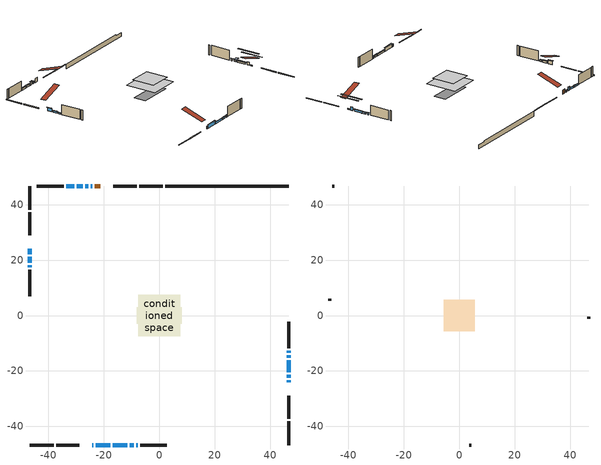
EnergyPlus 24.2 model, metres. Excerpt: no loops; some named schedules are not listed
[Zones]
conditioned space
 floor outside (Floor1 construction): -2.52,-2.52 -2.52,2.52 2.52,2.52 2.52,-2.52 z0.61
 floor adiabatic (AdiabaticFloorConstruction): -7.51,-7.51 -7.51,7.51 7.51,7.51 7.51,-7.51 z3.05
 floor foundation (Slab1 construction): -8.19,-2.94 -8.19,2.94 8.19,2.94 8.19,-2.94 z-1.74
 wall outside (RimJoist1 construction): 1.31,46.74 -7.26,46.74 / -46.74,-46.74 -38.17,-46.74 / -46.74,46.74 -46.74,38.17 / 46.74,-46.74 46.74,-38.17 z0.61:0.91
 wall outside (RimJoist2 construction): -8.19,46.74 -16.54,46.74 / -37.24,-46.74 -28.89,-46.74 / -46.74,37.24 -46.74,28.89 / 46.74,-37.24 46.74,-28.89 z0.61:0.91
 wall outside (AdiabaticWallConstruction 1): -21.27,46.74 -23.23,46.74 z0.61:2.64
 wall outside (AdiabaticWallConstruction): -24.16,-46.74 -23.77,-46.74 / -8.34,-46.74 -7.83,-46.74 z0.61:1.83; -24.15,46.74 -24.77,46.74 / 46.74,-15.18 46.74,-14.29 / 46.74,-13.36 46.74,-12.75 z0.61:1.43; -25.69,46.74 -26.76,46.74 / -22.85,-46.74 -17.63,-46.74 / -46.74,24.16 -46.74,22.08 / 46.74,-22.45 46.74,-21.38 z0.61:2.21; -27.69,46.74 -29.77,46.74 / -16.71,-46.74 -11.49,-46.74 / -46.74,21.15 -46.74,19.06 / 46.74,-20.45 46.74,-16.11 / -30.7,46.74 -33.6,46.74 z0.61:1.42; -10.57,-46.74 -9.27,-46.74 z0.61:1.53; -46.74,18.14 -46.74,17.45 z0.61:1.25; 46.74,-24.16 46.74,-23.37 z0.61:1.04
 wall outside (Wall1 construction): -34.53,46.74 -44.16,46.74 / -6.9,-46.74 2.73,-46.74 / -46.74,16.52 -46.74,6.89 / 46.74,-11.82 46.74,-2.19 z0.61:5.49
 wall foundation (FoundationWall1 construction): 2.24,46.74,-1.74 2.24,46.74,0.61 42.29,46.74,0.61 42.29,46.74,0.15 46.74,46.74,0.15 46.74,46.74,-1.74
 window (WindowConstruction 13): -24.16,-46.74 -23.77,-46.74 z0.61:1.83
 window (WindowConstruction 4): -24.15,46.74 -24.76,46.74 z0.61:1.42
 window (WindowConstruction 5): -25.69,46.74 -26.76,46.74 z0.61:2.21
 window (WindowConstruction 6): -27.69,46.74 -29.77,46.74 z0.61:1.42
 window (WindowConstruction 7): -22.84,-46.74 -17.63,-46.74 z0.61:2.21
 window (WindowConstruction 8): -16.71,-46.74 -11.49,-46.74 z0.61:1.42
 window (WindowConstruction 9): -10.56,-46.74 -9.27,-46.74 z0.61:1.52
 window (WindowConstruction 10): -46.74,24.16 -46.74,22.08 z0.61:2.21
 window (WindowConstruction 11): -46.74,21.15 -46.74,19.06 z0.61:1.42
 window (WindowConstruction 14): -8.34,-46.74 -7.83,-46.74 z0.61:1.83
 window (WindowConstruction 12): -46.74,18.13 -46.74,17.45 z0.61:1.24
 window (WindowConstruction 15): 46.74,-24.16 46.74,-23.38 z0.61:1.04
 window (WindowConstruction 16): 46.74,-22.45 46.74,-21.38 z0.61:2.21
 window (WindowConstruction): 46.74,-20.45 46.74,-16.11 z0.61:1.42
 window (WindowConstruction 1): 46.74,-15.18 46.74,-14.29 z0.61:1.42
 window (WindowConstruction 2): 46.74,-13.36 46.74,-12.75 z0.61:1.42
 window (WindowConstruction 3): -30.7,46.74 -33.6,46.74 z0.61:1.42
 door (Door): -21.27,46.74 -23.23,46.74 z0.61:2.64
 ceiling adiabatic (AdiabaticFloorConstruction): 7.51,-7.51 7.51,7.51 -7.51,7.51 -7.51,-7.51 z3.05
attic - vented
 floor to conditioned space (Floor2 construction Reversed): -5.6,-5.6 -5.6,5.6 5.6,5.6 5.6,-5.6 z5.49
 wall outside (Wall3 construction): -45.09,46.74 -45.81,46.74 / 3.66,-46.74 4.38,-46.74 / -46.74,5.96 -46.74,5.24 / 46.74,-1.26 46.74,-0.54 z0.61:5.49
 roof outside (Roof1 construction): -20.34,46.74,5.49 -20.34,35.83,9.12 -17.46,35.83,9.12 -17.46,46.74,5.49; -25.09,-46.74,5.49 -25.09,-35.83,9.12 -27.96,-35.83,9.12 -27.96,-46.74,5.49; -46.74,25.09,5.49 -35.83,25.09,9.12 -35.83,27.96,9.12 -46.74,27.96,5.49; 46.74,-25.09,5.49 35.83,-25.09,9.12 35.83,-27.96,9.12 46.74,-27.96,5.49
shading: -24.94,46.74 -23.97,46.74 -23.97,47.15 -24.94,47.15 z1.6; -26.94,46.74 -25.51,46.74 -25.51,47.15 -26.94,47.15 z2.39; -29.95,46.74 -27.51,46.74 -27.51,47.15 -29.95,47.15 z1.6; -17.45,-46.74 -23.02,-46.74 -23.02,-47.15 -17.45,-47.15 z2.39; -11.31,-46.74 -16.89,-46.74 -16.89,-47.15 -11.31,-47.15 z1.6; -9.09,-46.74 -10.74,-46.74 -10.74,-47.15 -9.09,-47.15 z1.7; -46.74,21.9 -46.74,24.34 -47.15,24.34 -47.15,21.9 z2.39; -46.74,18.88 -46.74,21.33 -47.15,21.33 -47.15,18.88 z1.6; -46.74,17.27 -46.74,18.31 -47.15,18.31 -47.15,17.27 z1.42; 46.74,-18.29 46.74,-29.24 47.15,-29.24 47.15,-18.29 z6.12; 46.74,-16.3 46.74,-27.53 47.15,-27.53 47.15,-16.3 z7.29; 46.74,-15.93 46.74,-20.63 47.15,-20.63 47.15,-15.93 z1.6; 46.74,-14.11 46.74,-15.36 48.87,-15.36 48.87,-14.11 z1.6; 46.74,-12.57 46.74,-13.54 47.15,-13.54 47.15,-12.57 z1.6; -33.78,46.74 -30.52,46.74 -30.52,47.15 -33.78,47.15 z1.6
[Building]
Building 1: Terrain=Suburbs
[Site:Location]
Toronto City Centre_ON: Latitude {deg}=43.63; Longitude {deg}=-79.39; Time Zone {hr}=-5; Elevation {m}=77; Keep Site Location Information=Yes
[Site:GroundTemperature:Shallow]
5.01852, 3.26908, 3.12898, 3.95918, 7.29196, 10.6092, 13.4851, 15.3069, 15.4617, 13.9799, 11.1774, 7.9619
[Site:WaterMainsTemperature]
Calculation Method=Schedule; Temperature Schedule=mains temperature schedule
[Material] Roughness=Rough; Thermal Absorptance=0.9
Name | Thickness {m} | Conductivity {W/m-K} | Density {kg/m3} | Specific Heat {J/kg-K} | Solar Absorptance | Visible Absorptance
asphalt or fiberglass shingles | 0.00635 | 0.162714 | 1121.4 | 1465.45 | 0.4 | 0.4
ceiling loosefill ins | 0.169333 | 0.0480833 | 16.02 | 1046.75 | 0.7 | 0.7
ceiling stud and cavity | 0.1397 | 0.0903612 | 65.682 | 1177.47 | 0.7 | 0.7
concrete 4.0 in. | 0.1016 | 1.803125 | 2242.8 | 837.4 | 0.7 | 0.7
concrete 8.0 in. | 0.2032 | 1.803125 | 2242.8 | 837.4 | 0.7 | 0.7
door material | 0.04445 | 0.053851 | 512.64 | 1214.23 | 0.7 | 0.7
exterior vertical ins | 0.0557317 | 0.029427 | 32.04 | 1214.23 | 0.7 | 0.7
floor covering | 0.0127 | 0.0433444 | 54.468 | 1339.84 | 0.6 | 0.6
floor rigid ins | 0.103632 | 0.029427 | 32.04 | 1214.23 | 0.7 | 0.7
floor rigid ins 1; wall rigid ins 1 | 0.512978 | 0.029427 | 32.04 | 1214.23 | 0.7 | 0.7
floor stud and cavity | 0.1397 | 0.105334 | 92.3553 | 1139.71 | 0.7 | 0.7
floor stud and cavity 1 | 0.1397 | 1.75129 | 37.0049 | 1207.88 | 0.7 | 0.7
furniture material conditioned space 1 | 0.1524 | 0.115458 | 640.8 | 1214.23 | 0.6 | 0.6
gypsum board | 0.0127 | 0.160291 | 801 | 837.4 | 0.6 | 0.6
gypsum board 1 | 0.0127 | 0.160291 | 801 | 837.4 | 0.7 | 0.7
osb sheathing 0.5 in. | 0.0127 | 0.115458 | 512.64 | 1214.23 | 0.7 | 0.7
osb sheathing 0.75 in. | 0.01905 | 0.115458 | 512.64 | 1214.23 | 0.7 | 0.7
osb sheathing 2.0 in. | 0.0508 | 0.115458 | 512.64 | 1214.23 | 0.7 | 0.7
rim joist rigid ins; wall rigid ins | 0.051816 | 0.029427 | 32.04 | 1214.23 | 0.7 | 0.7
rim joist stud and cavity | 0.0508 | 0.0405436 | 125.044 | 1163.47 | 0.6 | 0.6
rim joist stud and cavity 1 | 0.0508 | 0.0402607 | 125.044 | 1163.47 | 0.6 | 0.6
wall stud and cavity | 0.1397 | 0.204483 | 139.0536 | 1170.24 | 0.7 | 0.7
wall stud and cavity 1 | 0.0889 | 6.9971 | 50.32683 | 1063.81 | 0.6 | 0.6
wall stud and cavity 2 | 0.0889 | 0.380278 | 52.3479 | 1209.89 | 0.7 | 0.7
wall stud and cavity 3 | 0.0889 | 0.391764 | 83.0341 | 1211.67 | 0.7 | 0.7
wood siding | 0.0254 | 0.102417 | 544.68 | 1172.36 | 0.4 | 0.4
wood siding 1 | 0.00254 | 0.102417 | 544.68 | 1172.36 | 0.4 | 0.4
wood siding 2; wood siding 3; wood siding 4 | 0.0254 | 0.102417 | 544.68 | 1172.36 | 0.7 | 0.7
[WindowMaterial:SimpleGlazingSystem]
Name | U-Factor {W/m2-K} | Solar Heat Gain Coefficient
WindowMaterial | 2.989467 | 0.55
WindowMaterial 1 | 3.032052 | 0.49
WindowMaterial 10 | 2.42905 | 0.53
WindowMaterial 11 | 2.29334 | 0.58
WindowMaterial 2 | 3.04852 | 0.45
WindowMaterial 3 | 3.01672 | 0.5
WindowMaterial 4 | 3.01559 | 0.51
WindowMaterial 5 | 2.96789 | 0.58
WindowMaterial 6 | 2.99117 | 0.55
WindowMaterial 7 | 3.06555 | 0.42
WindowMaterial 8 | 3.12176 | 0.35
WindowMaterial 9 | 3.1229 | 0.58
[Construction]
AdiabaticFloorConstruction: floor stud and cavity 1, floor rigid ins 1, osb sheathing 0.75 in., floor covering
AdiabaticWallConstruction: wood siding 3, wall rigid ins 1, wall stud and cavity 2, gypsum board
AdiabaticWallConstruction 1: wood siding 4, wall rigid ins 1, wall stud and cavity 2, gypsum board
Door: door material
Floor1 construction: floor stud and cavity, floor rigid ins, osb sheathing 0.75 in., floor covering
Floor2 construction Reversed: gypsum board, ceiling stud and cavity, ceiling loosefill ins
FoundationWall1 construction: concrete 8.0 in., gypsum board 1
furniture construction conditioned space 1: furniture material conditioned space 1
PartitionWallConstruction: gypsum board, wall stud and cavity 3, gypsum board
RimJoist1 construction: wood siding 2, rim joist rigid ins, osb sheathing 2.0 in., rim joist stud and cavity
RimJoist2 construction: wood siding 2, rim joist rigid ins, osb sheathing 2.0 in., rim joist stud and cavity 1
Roof1 construction: asphalt or fiberglass shingles
Slab1 construction: concrete 4.0 in.
Wall1 construction: wood siding, wall rigid ins, osb sheathing 0.5 in., wall stud and cavity, gypsum board
Wall3 construction: wood siding 1, wall stud and cavity 1
WindowConstruction; WindowConstruction 3: WindowMaterial
WindowConstruction 1: WindowMaterial 1
WindowConstruction 10; WindowConstruction 7: WindowMaterial 5
WindowConstruction 11; WindowConstruction 6; WindowConstruction 8: WindowMaterial 4
WindowConstruction 12: WindowMaterial 7
WindowConstruction 13: WindowMaterial 8
WindowConstruction 14: WindowMaterial 9
WindowConstruction 15: WindowMaterial 10
WindowConstruction 16: WindowMaterial 11
WindowConstruction 2; WindowConstruction 4: WindowMaterial 2
WindowConstruction 5: WindowMaterial 3
WindowConstruction 9: WindowMaterial 6
[Zone] Multiplier=1; Part of Total Floor Area=Yes
Name | Volume {m3}
attic - vented | 74.0285
conditioned space | 775.7
[Space]
Name | Zone | Volume {m3}
attic - vented 1 | attic - vented | 74.0285
conditioned space 1 | conditioned space | 775.7
[ZoneInfiltration:EffectiveLeakageArea]
infil attic - vented 1: Zone or Space=attic - vented 1; Schedule=Always On Discrete; Effective Air Leakage Area {cm2}=5280.84; Stack Coefficient=0.000591964; Wind Coefficient=1.64387e-05
[ZoneMixing]
whole house fan mix: Zone or Space=attic - vented; Schedule=Always On Continuous; Design Flow Rate Calculation Method=Flow/Zone; Design Flow Rate {m3/s}=0; Source Zone or Space=conditioned space
[SurfaceProperty:ExposedFoundationPerimeter]
Slab1: Exposed Perimeter Calculation Method=TotalExposedPerimeter; Total Exposed Perimeter {m}=44.5
[InternalMass] Zone or ZoneList=conditioned space; Space or SpaceList=conditioned space 1
Name | Construction | Surface Area {m2}
furniture mass conditioned space 1 | furniture construction conditioned space 1 | 138.844
partition wall mass | PartitionWallConstruction | 347.11
[Lights]
interior lighting: Zone or ZoneList or Space or SpaceList=conditioned space 1; Schedule=interior lighting schedule; Design Level Calculation Method=LightingLevel; Lighting Level {W}=343.2; Return Air Fraction=0; Fraction Radiant=0.6; Fraction Visible=0.2; Fraction Replaceable=1
[People]
occupants: Zone or ZoneList or Space or SpaceList=conditioned space 1; Number of People Schedule=occupants schedule; Number of People Calculation Method=People; Number of People=3; Fraction Radiant=0.314171; Sensible Heat Fraction=0.56303; Activity Level Schedule=occupants activity schedule; Carbon Dioxide Generation Rate {m3/s-W}=0; Enable ASHRAE 55 Comfort Warnings=No; Mean Radiant Temperature Calculation Type=EnclosureAveraged
[ElectricEquipment] Zone or ZoneList or Space or SpaceList=conditioned space 1; Design Level Calculation Method=EquipmentLevel
Name | Schedule | Design Level {W} | Fraction Latent | Fraction Radiant | Fraction Lost
clothes dryer | clothes dryer schedule | 140.772 | 0.015 | 0.081 | 0.85
clothes washer | clothes washer schedule | 32.1985 | 0.03 | 0.162 | 0.7
cooking range | cooking range schedule | 215.147 | 0.08 | 0.432 | 0.2
dishwasher | dishwasher schedule | 66.8632 | 0.3 | 0.18 | 0.4
fridge | fridge schedule | 72.9452 | 0 | 0.6 | 0
mech vent house fan | mech vent house fan schedule | 20.0733 | 0 | 0 | 0.5
mech vent house fan cfis | mech vent house fan cfis schedule | 0 | 0 | 0 | 0
misc plug loads | misc plug loads schedule | 494.7 | 0.045 | 0.513 | 0.1
whole house fan | Always On Discrete | 0 | 0 | 0 | 1
[OtherEquipment] Zone or ZoneList or Space or SpaceList=conditioned space 1; Design Level Calculation Method=EquipmentLevel
Name | Fuel Type | Schedule | Design Level {W} | Fraction Latent | Fraction Radiant | Fraction Lost
clothes dryer 1 | Electricity | clothes dryer schedule | 0 | 0.015 | 0.081 | 0.85
cooking range 1 | Electricity | cooking range schedule | 0 | 0.08 | 0.432 | 0.2
general water use latent | None | general water use schedule | 62.594 | 1 | 0 | 0
general water use sensible | None | general water use schedule | -61.6891 | 0 | 0.6 | 0
mech vent house fan latent load | None | Always On Discrete | 0 | 1 | 0 | 0
mech vent house fan sensible load | None | Always On Discrete | 0 | 0 | 0 | 0
water heater energy adjustment1 | Propane | Always On Discrete | 0.01 | 0 | 0 | 1
[ZoneInfiltration:DesignFlowRate] Zone or ZoneList or Space or SpaceList=conditioned space 1; Schedule=Always On Discrete; Design Flow Rate Calculation Method=Flow/Zone; Design Flow Rate {m3/s}=0
infil flow; natural vent flow; whole house fan flow
[AvailabilityManager:Scheduled]
central ac and furnace airloop Availability Manager: Schedule=Always On Discrete
[Foundation:Kiva]
Foundation Kiva 1: Initial Indoor Air Temperature {C}=18; Wall Height Above Grade {m}=0.609996; Wall Depth Below Slab {m}=0.2032; Custom Block Material Name 1=exterior vertical ins; Custom Block Depth 1 {m}=2.350008; Custom Block X Position 1 {m}=0.2159; Custom Block Z Position 1 {m}=0
[Foundation:Kiva:Settings]
Soil Conductivity {W/m-K}=0.849921; Soil Density {kg/m3}=1842.3; Soil Specific Heat {J/kg-K}=418.7; Ground Solar Absorptivity=0.9; Ground Thermal Absorptivity=0.9; Ground Surface Roughness {m}=0.03; Far-Field Width {m}=40; Deep-Ground Boundary Condition=ZeroFlux; Deep-Ground Depth {m}=40; Minimum Cell Dimension {m}=0.2; Maximum Cell Growth Coefficient=3; Simulation Timestep=Timestep
[Exterior:Lights]
exterior lighting: Schedule=exterior lighting schedule; Design Level {W}=75.6
[EnergyManagementSystem:GlobalVariable]
central_ac_and_furnace_airloop_Fan_RTF
infil_program_Qfan
infil_program_Qinf
natural_vent_program_Qnv
natural_vent_program_Qwhf
[EnergyManagementSystem:Sensor]
Name | Output:Variable or Output:Meter Index Key | Output:Variable or Output:Meter
airflow_gain | infil flow | Infiltration Sensible Heat Gain Energy
airflow_gain_1 | natural vent flow | Infiltration Sensible Heat Gain Energy
airflow_gain_2 | whole house fan flow | Infiltration Sensible Heat Gain Energy
airflow_loss | infil flow | Infiltration Sensible Heat Loss Energy
airflow_loss_1 | natural vent flow | Infiltration Sensible Heat Loss Energy
airflow_loss_2 | whole house fan flow | Infiltration Sensible Heat Loss Energy
clg_load_cond |  | Cooling:EnergyTransfer:Zone:CONDITIONED SPACE
clg_sp_s; clg_sp_s_1 | cooling setpoint | Schedule Value
clothes_dryer_exhaust_0_sch_s | clothes dryer exhaust 0 schedule | Schedule Value
cool_season | cooling season schedule | Schedule Value
htg_load_cond |  | Heating:EnergyTransfer:Zone:CONDITIONED SPACE
htg_sp_s; htg_sp_s_1 | heating setpoint | Schedule Value
ig_ee_conv | clothes dryer | Electric Equipment Convective Heating Energy
ig_ee_conv_2 | cooking range | Electric Equipment Convective Heating Energy
ig_ee_conv_4 | fridge | Electric Equipment Convective Heating Energy
ig_ee_conv_5 | misc plug loads | Electric Equipment Convective Heating Energy
ig_ee_conv_6 | whole house fan | Electric Equipment Convective Heating Energy
ig_ee_rad | clothes dryer | Electric Equipment Radiant Heating Energy
ig_ee_rad_2 | cooking range | Electric Equipment Radiant Heating Energy
ig_ee_rad_4 | fridge | Electric Equipment Radiant Heating Energy
ig_ee_rad_5 | misc plug loads | Electric Equipment Radiant Heating Energy
ig_ee_rad_6 | whole house fan | Electric Equipment Radiant Heating Energy
ig_lgt_conv | interior lighting | Lights Convective Heating Energy
ig_lgt_rad | interior lighting | Lights Radiant Heating Energy
ig_lgt_vis | interior lighting | Lights Visible Radiation Heating Energy
ig_oe_conv | clothes dryer 1 | Other Equipment Convective Heating Energy
ig_oe_conv_1 | cooking range 1 | Other Equipment Convective Heating Energy
ig_oe_conv_2 | general water use latent | Other Equipment Convective Heating Energy
ig_oe_conv_3 | general water use sensible | Other Equipment Convective Heating Energy
ig_oe_conv_4 | water heater energy adjustment1 | Other Equipment Convective Heating Energy
ig_oe_rad | clothes dryer 1 | Other Equipment Radiant Heating Energy
ig_oe_rad_1 | cooking range 1 | Other Equipment Radiant Heating Energy
ig_oe_rad_2 | general water use latent | Other Equipment Radiant Heating Energy
ig_oe_rad_3 | general water use sensible | Other Equipment Radiant Heating Energy
ig_oe_rad_4 | water heater energy adjustment1 | Other Equipment Radiant Heating Energy
ig_ppl_conv | occupants | People Convective Heating Energy
ig_ppl_rad | occupants | People Radiant Heating Energy
im_conv | furniture mass conditioned space 1 | Surface Inside Face Convection Heat Gain Energy
im_conv_1 | partition wall mass | Surface Inside Face Convection Heat Gain Energy
im_ig | furniture mass conditioned space 1 | Surface Inside Face Internal Gains Radiation Heat Gain Energy
im_ig_1 | partition wall mass | Surface Inside Face Internal Gains Radiation Heat Gain Energy
im_lgt | furniture mass conditioned space 1 | Surface Inside Face Lights Radiation Heat Gain Energy
im_lgt_1 | partition wall mass | Surface Inside Face Lights Radiation Heat Gain Energy
im_sol | furniture mass conditioned space 1 | Surface Inside Face Solar Radiation Heat Gain Energy
im_sol_1 | partition wall mass | Surface Inside Face Solar Radiation Heat Gain Energy
im_surf | furniture mass conditioned space 1 | Surface Inside Face Net Surface Thermal Radiation Heat Gain Energy
im_surf_1 | partition wall mass | Surface Inside Face Net Surface Thermal Radiation Heat Gain Energy
mv_conv | mech vent house fan | Electric Equipment Convective Heating Energy
mv_conv_1 | mech vent house fan cfis | Electric Equipment Convective Heating Energy
mv_conv_2 | mech vent house fan latent load | Other Equipment Convective Heating Energy
mv_conv_3 | mech vent house fan sensible load | Other Equipment Convective Heating Energy
mv_rad | mech vent house fan | Electric Equipment Radiant Heating Energy
mv_rad_1 | mech vent house fan cfis | Electric Equipment Radiant Heating Energy
mv_rad_2 | mech vent house fan latent load | Other Equipment Radiant Heating Energy
mv_rad_3 | mech vent house fan sensible load | Other Equipment Radiant Heating Energy
natural_vent_s | natural vent schedule | Schedule Value
out_pb_s |  | Site Outdoor Air Barometric Pressure
out_wt_s |  | Site Outdoor Air Humidity Ratio
site_vw_s |  | Site Wind Speed
ss_back_out | Window1 | Surface Window Shortwave from Zone Back Out Window Heat Transfer Rate
ss_back_out_1 | Window11 | Surface Window Shortwave from Zone Back Out Window Heat Transfer Rate
ss_back_out_10 | Window31 | Surface Window Shortwave from Zone Back Out Window Heat Transfer Rate
ss_back_out_11 | Window32 | Surface Window Shortwave from Zone Back Out Window Heat Transfer Rate
ss_back_out_12 | Window33 | Surface Window Shortwave from Zone Back Out Window Heat Transfer Rate
ss_back_out_13 | Window4 | Surface Window Shortwave from Zone Back Out Window Heat Transfer Rate
ss_back_out_14 | Window7 | Surface Window Shortwave from Zone Back Out Window Heat Transfer Rate
ss_back_out_15 | Window8 | Surface Window Shortwave from Zone Back Out Window Heat Transfer Rate
ss_back_out_16 | Window9 | Surface Window Shortwave from Zone Back Out Window Heat Transfer Rate
ss_back_out_2 | Window12 | Surface Window Shortwave from Zone Back Out Window Heat Transfer Rate
ss_back_out_3 | Window14 | Surface Window Shortwave from Zone Back Out Window Heat Transfer Rate
ss_back_out_4 | Window16 | Surface Window Shortwave from Zone Back Out Window Heat Transfer Rate
ss_back_out_5 | Window21 | Surface Window Shortwave from Zone Back Out Window Heat Transfer Rate
ss_back_out_6 | Window26 | Surface Window Shortwave from Zone Back Out Window Heat Transfer Rate
ss_back_out_7 | Window27 | Surface Window Shortwave from Zone Back Out Window Heat Transfer Rate
ss_back_out_8 | Window29 | Surface Window Shortwave from Zone Back Out Window Heat Transfer Rate
ss_back_out_9 | Window3 | Surface Window Shortwave from Zone Back Out Window Heat Transfer Rate
ss_conv | Door1 | Surface Inside Face Convection Heat Gain Energy
ss_conv_1 | Window1 | Surface Inside Face Convection Heat Gain Energy
ss_conv_10 | Window3 | Surface Inside Face Convection Heat Gain Energy
ss_conv_11 | Window31 | Surface Inside Face Convection Heat Gain Energy
ss_conv_12 | Window32 | Surface Inside Face Convection Heat Gain Energy
ss_conv_13 | Window33 | Surface Inside Face Convection Heat Gain Energy
ss_conv_14 | Window4 | Surface Inside Face Convection Heat Gain Energy
ss_conv_15 | Window7 | Surface Inside Face Convection Heat Gain Energy
ss_conv_16 | Window8 | Surface Inside Face Convection Heat Gain Energy
ss_conv_17 | Window9 | Surface Inside Face Convection Heat Gain Energy
ss_conv_2 | Window11 | Surface Inside Face Convection Heat Gain Energy
ss_conv_3 | Window12 | Surface Inside Face Convection Heat Gain Energy
ss_conv_4 | Window14 | Surface Inside Face Convection Heat Gain Energy
ss_conv_5 | Window16 | Surface Inside Face Convection Heat Gain Energy
ss_conv_6 | Window21 | Surface Inside Face Convection Heat Gain Energy
ss_conv_7 | Window26 | Surface Inside Face Convection Heat Gain Energy
ss_conv_8 | Window27 | Surface Inside Face Convection Heat Gain Energy
ss_conv_9 | Window29 | Surface Inside Face Convection Heat Gain Energy
ss_ig | Door1 | Surface Inside Face Internal Gains Radiation Heat Gain Energy
ss_ig_1 | Window1 | Surface Inside Face Internal Gains Radiation Heat Gain Energy
ss_ig_10 | Window3 | Surface Inside Face Internal Gains Radiation Heat Gain Energy
ss_ig_11 | Window31 | Surface Inside Face Internal Gains Radiation Heat Gain Energy
ss_ig_12 | Window32 | Surface Inside Face Internal Gains Radiation Heat Gain Energy
ss_ig_13 | Window33 | Surface Inside Face Internal Gains Radiation Heat Gain Energy
ss_ig_14 | Window4 | Surface Inside Face Internal Gains Radiation Heat Gain Energy
ss_ig_15 | Window7 | Surface Inside Face Internal Gains Radiation Heat Gain Energy
ss_ig_16 | Window8 | Surface Inside Face Internal Gains Radiation Heat Gain Energy
ss_ig_17 | Window9 | Surface Inside Face Internal Gains Radiation Heat Gain Energy
ss_ig_2 | Window11 | Surface Inside Face Internal Gains Radiation Heat Gain Energy
ss_ig_3 | Window12 | Surface Inside Face Internal Gains Radiation Heat Gain Energy
ss_ig_4 | Window14 | Surface Inside Face Internal Gains Radiation Heat Gain Energy
ss_ig_5 | Window16 | Surface Inside Face Internal Gains Radiation Heat Gain Energy
ss_ig_6 | Window21 | Surface Inside Face Internal Gains Radiation Heat Gain Energy
ss_ig_7 | Window26 | Surface Inside Face Internal Gains Radiation Heat Gain Energy
ss_ig_8 | Window27 | Surface Inside Face Internal Gains Radiation Heat Gain Energy
ss_ig_9 | Window29 | Surface Inside Face Internal Gains Radiation Heat Gain Energy
ss_lgt | Door1 | Surface Inside Face Lights Radiation Heat Gain Energy
ss_sol | Door1 | Surface Inside Face Solar Radiation Heat Gain Energy
ss_surf | Door1 | Surface Inside Face Net Surface Thermal Radiation Heat Gain Energy
ss_surf_1 | Window1 | Surface Inside Face Net Surface Thermal Radiation Heat Gain Energy
ss_surf_10 | Window3 | Surface Inside Face Net Surface Thermal Radiation Heat Gain Energy
ss_surf_11 | Window31 | Surface Inside Face Net Surface Thermal Radiation Heat Gain Energy
ss_surf_12 | Window32 | Surface Inside Face Net Surface Thermal Radiation Heat Gain Energy
ss_surf_13 | Window33 | Surface Inside Face Net Surface Thermal Radiation Heat Gain Energy
ss_surf_14 | Window4 | Surface Inside Face Net Surface Thermal Radiation Heat Gain Energy
ss_surf_15 | Window7 | Surface Inside Face Net Surface Thermal Radiation Heat Gain Energy
ss_surf_16 | Window8 | Surface Inside Face Net Surface Thermal Radiation Heat Gain Energy
ss_surf_17 | Window9 | Surface Inside Face Net Surface Thermal Radiation Heat Gain Energy
ss_surf_2 | Window11 | Surface Inside Face Net Surface Thermal Radiation Heat Gain Energy
ss_surf_3 | Window12 | Surface Inside Face Net Surface Thermal Radiation Heat Gain Energy
ss_surf_4 | Window14 | Surface Inside Face Net Surface Thermal Radiation Heat Gain Energy
ss_surf_5 | Window16 | Surface Inside Face Net Surface Thermal Radiation Heat Gain Energy
ss_surf_6 | Window21 | Surface Inside Face Net Surface Thermal Radiation Heat Gain Energy
ss_surf_7 | Window26 | Surface Inside Face Net Surface Thermal Radiation Heat Gain Energy
ss_surf_8 | Window27 | Surface Inside Face Net Surface Thermal Radiation Heat Gain Energy
ss_surf_9 | Window29 | Surface Inside Face Net Surface Thermal Radiation Heat Gain Energy
ss_trans_in | Window1 | Surface Window Transmitted Solar Radiation Rate
ss_trans_in_1 | Window11 | Surface Window Transmitted Solar Radiation Rate
ss_trans_in_10 | Window31 | Surface Window Transmitted Solar Radiation Rate
ss_trans_in_11 | Window32 | Surface Window Transmitted Solar Radiation Rate
ss_trans_in_12 | Window33 | Surface Window Transmitted Solar Radiation Rate
ss_trans_in_13 | Window4 | Surface Window Transmitted Solar Radiation Rate
